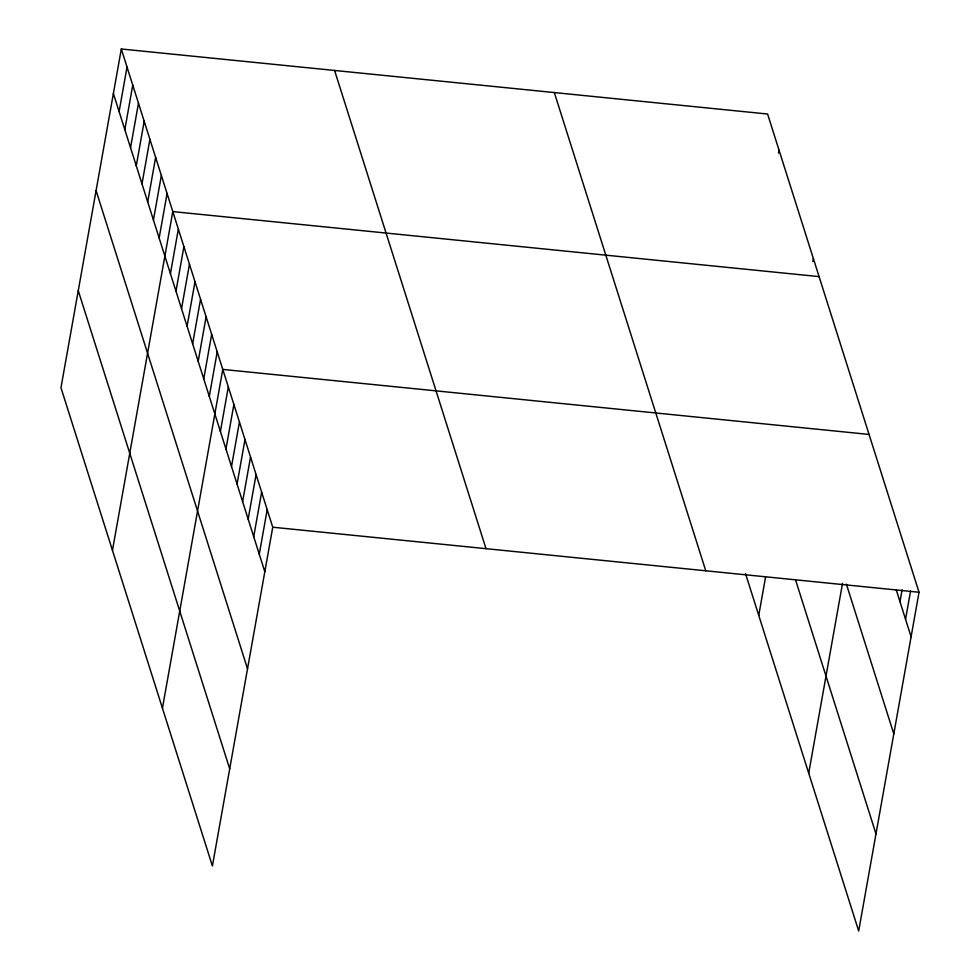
<?xml version="1.0" encoding="UTF-8"?>
<svg xmlns="http://www.w3.org/2000/svg" width="980" height="980" viewBox="0 0 980 980"><rect width="100%" height="100%" fill="white"/><g stroke="black" fill="none" stroke-linecap="round" stroke-linejoin="round"><path stroke-width="1.47" d="M121.312 49L60.968 387.749L212.403 865.977L272.746 527.216L121.312 49L767.597 114.023L919.032 592.251L858.688 931L745.535 573.68M119.107 111.597L127.033 67.069M124.828 129.666L132.753 85.138M130.548 147.735L138.474 103.194M136.269 165.792L144.195 121.263M141.99 183.86L149.916 139.332M147.71 201.929L155.636 157.4M153.431 219.998L161.357 175.457M159.152 238.054L167.078 193.525M112.467 550.344L172.799 211.594L819.084 276.617M170.422 273.665L178.36 229.124M175.971 291.195L183.909 246.666M181.533 308.725L189.459 264.196M187.082 326.267L195.008 281.738M192.631 343.796L200.569 299.268M198.181 361.338L206.119 316.797M203.742 378.868L211.668 334.339M209.291 396.398L217.217 351.869M162.435 708.16L222.779 369.411L869.052 434.434M220.402 431.47L228.328 386.941M225.951 449.012L233.877 404.471M231.501 466.541L239.439 422.013M237.05 484.071L244.988 439.542M242.611 501.613L250.537 457.084M248.161 519.143L256.086 474.614M253.71 536.685L261.648 492.144M259.259 554.215L267.197 509.686M778.512 153.125L779.039 150.161M812.837 261.525L813.363 258.561M758.74 615.379L765.552 577.122M808.708 773.183L842.531 583.308M899.983 601.708L902.102 589.838M905.545 619.238L910.567 591.038M272.746 527.216L919.032 592.251M896.149 589.568L911.094 636.78M846.389 584.154L893.797 733.873M795.687 580.332L875.985 833.907M554.325 92.573L705.759 570.789M334.584 70.462L486.019 548.678M113.386 93.529L264.821 571.744M96.089 190.622L247.524 668.838M78.265 290.656L229.7 768.884"/></g></svg>
